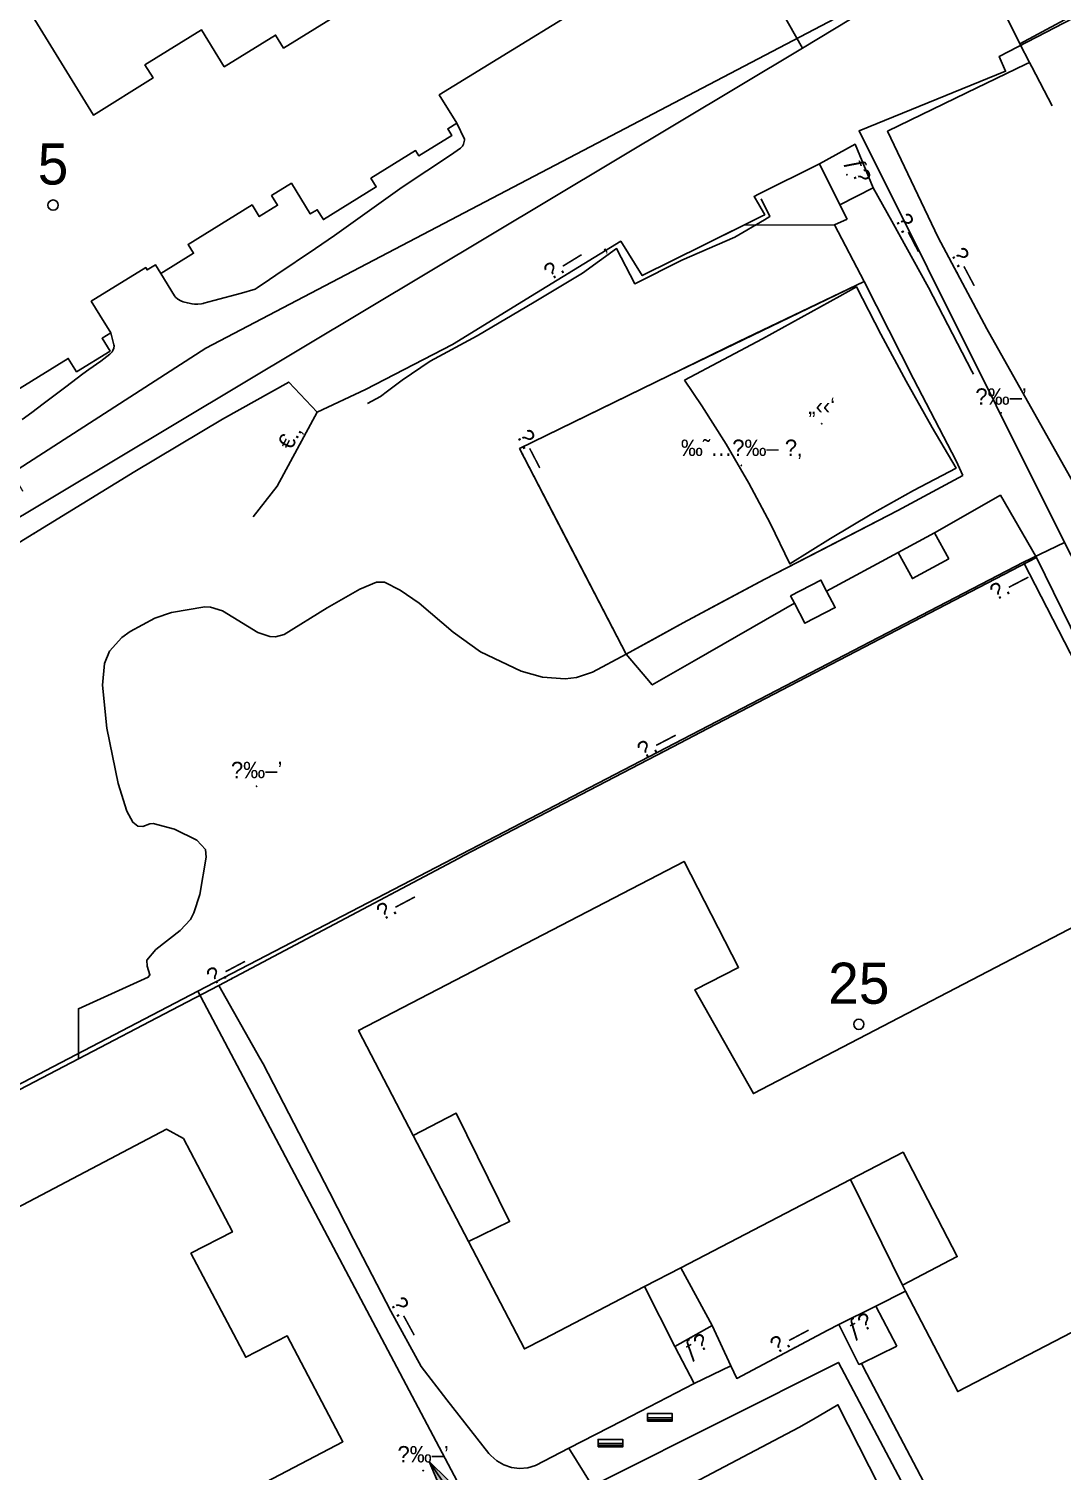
# Model space of a CAD drawing. Header units: metres. Extents: x 218299 to 220222, y 572714 to 574340.
# Drawn here: x 219399.7 to 219449.9, y 573869.8 to 573939.9 of the extents above; entities that cross this region are included whole.
import ezdxf
from ezdxf.enums import TextEntityAlignment as Align

# ---------------------------------------------------------------- set-up
doc = ezdxf.new("R2010")
doc.units = ezdxf.units.M
doc.header["$MEASUREMENT"] = 0
for name, color, linetype in [('1602', 44, 'Continuous'), ('1603', 44, 'Continuous'), ('6541', 7, 'Continuous'), ('A_POINTS', 2, 'Continuous'), ('M2101', 253, 'Continuous'), ('M2200', 253, 'Continuous'), ('M2207', 253, 'Continuous'), ('M2401', 7, 'Continuous'), ('M2404', 7, 'Continuous'), ('M2407', 253, 'Continuous'), ('M2412', 253, 'Continuous'), ('M2420', 253, 'Continuous'), ('M2601', 253, 'Continuous'), ('M2602', 253, 'Continuous'), ('M2605', 253, 'Continuous'), ('M2804', 253, 'Continuous'), ('M2809', 253, 'Continuous'), ('M5202', 253, 'Continuous')]:
    doc.layers.add(name, color=color, linetype=linetype)
doc.styles.add('HEBTXT', font='HEBTXT')
doc.styles.add('MAVAT_HEBTXT', font='HEBTXT')

# ---------------------------------------------------------------- blocks, each defined once
blk = doc.blocks.new('6541')
at = {"color": 0}
blk.add_lwpolyline([(0.75, -0.002), (5.75, -0.002), (3.25, 0.498), (3.25, -0.502), (5.75, -0.002)], dxfattribs=at)
blk.add_solid([(3.25, -0.502), (3.25, 0.498), (5.75, -0.002)], dxfattribs=at)
blk = doc.blocks.new('1603')
at = {"layer": 'A_POINTS'}
blk.add_circle((0, 0), 0.25, dxfattribs=at)
at = {"color": 0, "style": 'HEBTXT'}
blk.add_attdef('PARCEL_NUM', text='', height=2, dxfattribs=at).set_placement((0, 1), align=Align.CENTER)
at = {"color": 0, "style": 'HEBTXT', "flags": 1}
blk.add_attdef('LOT_NUM', text='', height=2, dxfattribs=at).set_placement((0, -2.5), align=Align.CENTER)
blk = doc.blocks.new('M2804')
blk.add_circle((0, 0), 0.025)
at = {"style": 'MAVAT_HEBTXT'}
blk.add_attdef('NAME', text='', height=0.8, dxfattribs=at).set_placement((0, 1.59), align=Align.MIDDLE)
blk = doc.blocks.new('M5202')
blk.add_lwpolyline([(-2, -0.53), (2, -0.53), (2, 0.67), (-2, 0.67)], close=True)
for points in [[(-2, 0), (2, 0)], [(-2, -0.33), (2, -0.33)]]:
    blk.add_lwpolyline(points)
at = {"style": 'MAVAT_HEBTXT', "flags": 1}
for tag, p in [('MARK', (0, 1.92)), ('HEIGHT', (0, -1.78)), ('NAME', (0, -4.35))]:
    blk.add_attdef(tag, text='', height=0.8, dxfattribs=at).set_placement(p, align=Align.MIDDLE)
blk = doc.blocks.new('M2101')
blk.add_circle((0, 0), 0.025)
at = {"style": 'MAVAT_HEBTXT'}
blk.add_attdef('NAME', text='', height=0.8, dxfattribs=at).set_placement((0, 1.59), align=Align.MIDDLE)
blk = doc.blocks.new('M2207')
blk.add_circle((0, 0), 0.025)
at = {"style": 'MAVAT_HEBTXT'}
blk.add_attdef('NAME', text='', height=0.8, dxfattribs=at).set_placement((0, 1.59), align=Align.MIDDLE)
blk = doc.blocks.new('M2407')
blk.add_circle((0, 0), 0.025)
at = {"style": 'MAVAT_HEBTXT'}
blk.add_attdef('NAME', text='', height=0.8, dxfattribs=at).set_placement((0, 1.59), align=Align.MIDDLE)
blk = doc.blocks.new('M2412')
blk.add_circle((0, 0), 0.025)
at = {"style": 'MAVAT_HEBTXT'}
blk.add_attdef('NAME', text='', height=0.8, dxfattribs=at).set_placement((0, 1.59), align=Align.MIDDLE)
blk = doc.blocks.new('M2601')
blk.add_circle((0, 0), 0.025)
at = {"style": 'MAVAT_HEBTXT'}
blk.add_attdef('NAME', text='', height=0.8, dxfattribs=at).set_placement((0, 1.59), align=Align.MIDDLE)
blk = doc.blocks.new('M2602')
blk.add_circle((0, 0), 0.025)
at = {"style": 'MAVAT_HEBTXT'}
blk.add_attdef('NAME', text='', height=0.8, dxfattribs=at).set_placement((0, 1.59), align=Align.MIDDLE)
blk = doc.blocks.new('M2605')
blk.add_circle((0, 0), 0.025)
at = {"style": 'MAVAT_HEBTXT'}
blk.add_attdef('NAME', text='', height=0.8, dxfattribs=at).set_placement((0, 1.59), align=Align.MIDDLE)
blk = doc.blocks.new('111')
at = {"layer": 'M2101'}
blk.add_polyline3d([(219445.098, 573918.188, 589.609), (219441.951, 573916.486, 589.504), (219438.718, 573914.814, 589.557), (219435.485, 573913.141, 589.609), (219433.499, 573912.082, 589.557), (219431.513, 573911.022, 589.504), (219430.123, 573910.255, 589.504), (219428.732, 573909.487, 589.504), (219425.712, 573915.327, 589.399), (219423.555, 573919.495, 589.294), (219427.441, 573921.391, 589.294), (219430.828, 573923.05, 589.347), (219434.215, 573924.708, 589.399), (219440.306, 573927.619, 589.399), (219440.306, 573927.619, 589.399), (219442.714, 573922.892, 589.504), (219444.781, 573918.898, 589.609)], close=True, dxfattribs=at)
at = {"layer": 'M2200'}
for points in [[(219399.851, 573940.559, 598.827), (219402.835, 573935.722, 599.82), (219405.729, 573937.53, 599.767), (219405.338, 573938.164, 599.767), (219408.094, 573939.864, 599.715), (219409.197, 573938.075, 600.135), (219411.686, 573939.611, 600.135), (219412.077, 573938.977, 600.24), (219414.355, 573940.382, 599.925)], [(219429.409, 573942.722, 600.082), (219419.648, 573936.702, 600.187), (219420.497, 573935.326, 600.082), (219420.497, 573935.326, 600.082), (219420.061, 573935.057, 600.082), (219420.261, 573934.732, 597.562), (219418.653, 573933.739, 597.772), (219418.499, 573933.989, 599.977), (219416.322, 573932.647, 600.082), (219416.582, 573932.225, 595.042), (219414.013, 573930.64, 595.042), (219413.718, 573931.118, 600.187), (219413.378, 573930.908, 600.187), (219412.457, 573932.4, 600.187), (219411.492, 573931.805, 599.977), (219411.783, 573931.333, 597.352), (219410.894, 573930.785, 597.352), (219410.545, 573931.352, 599.767), (219407.431, 573929.432, 599.557), (219407.7, 573928.997, 598.507), (219406.106, 573928.013, 598.507), (219406.106, 573928.013, 598.507), (219405.845, 573928.437, 599.767), (219405.441, 573928.188, 599.767), (219405.373, 573928.299, 599.767), (219402.724, 573926.665, 599.767), (219403.14, 573925.991, 599.767), (219403.676, 573925.122, 599.662), (219403.676, 573925.122, 599.662), (219403.254, 573924.861, 599.557), (219403.64, 573924.235, 598.402), (219402.012, 573923.23, 598.612), (219401.611, 573923.88, 599.557), (219396.581, 573920.778, 599.872)], [(219460.667, 573881.831, 604.755), (219444.861, 573873.619, 604.755), (219442.323, 573878.503, 604.854), (219442.166, 573878.806, 604.86), (219442.166, 573878.806, 604.86), (219444.832, 573880.191, 604.86), (219442.198, 573885.261, 604.86), (219439.647, 573883.936, 604.845), (219431.39, 573879.646, 604.798), (219429.619, 573878.726, 604.788), (219424.715, 573876.178, 604.76), (219423.788, 573875.696, 604.755), (219421.074, 573880.919, 604.86), (219421.074, 573880.919, 604.86), (219423.065, 573881.895, 604.746), (219420.471, 573887.162, 604.746), (219418.379, 573886.082, 604.86), (219418.379, 573886.082, 604.86), (219415.725, 573891.192, 604.86), (219431.553, 573899.415, 604.807), (219434.199, 573894.252, 604.746), (219432.082, 573893.171, 604.746), (219434.925, 573888.121, 604.746), (219452.617, 573897.334, 604.755)], [(219398.737, 573869.29, 603.959), (219395.996, 573874.311, 603.854), (219393.903, 573873.16, 603.915), (219393.903, 573873.16, 603.915), (219391.16, 573878.377, 603.967), (219406.384, 573886.382, 603.967), (219407.205, 573885.929, 603.967), (219409.59, 573881.392, 603.967), (219407.572, 573880.347, 603.906), (219410.239, 573875.294, 603.906), (219412.258, 573876.328, 603.862), (219414.966, 573871.177, 603.862), (219406.766, 573866.88, 603.931)]]:
    blk.add_polyline3d(points, dxfattribs=at)
at = {"layer": 'M2207'}
for points in [[(219431.569, 573922.831, 592.788), (219435.366, 573924.835, 592.788), (219439.125, 573926.909, 592.788), (219439.932, 573927.367, 592.788), (219441.119, 573925.06, 592.826), (219442.348, 573922.776, 592.8), (219443.619, 573920.517, 592.71), (219444.776, 573918.545, 592.578), (219442.712, 573917.459, 592.709), (219440.676, 573916.32, 592.787), (219438.669, 573915.127, 592.814), (219436.699, 573913.885, 592.788), (219435.733, 573915.865, 592.788), (219434.697, 573917.808, 592.788), (219433.59, 573919.713, 592.788), (219432.415, 573921.576, 592.788)], [(219444.424, 573914.131, 591.318), (219442.653, 573913.171, 591.318), (219441.963, 573914.443, 591.843), (219441.963, 573914.443, 591.843), (219443.735, 573915.403, 591.843), (219443.735, 573915.403, 591.843), (219444.424, 573914.131, 591.318)], [(219436.73, 573912.335, 591.845), (219438.204, 573913.1, 591.845), (219438.483, 573912.563, 591.761), (219438.899, 573911.762, 591.635), (219437.425, 573910.997, 591.635), (219436.919, 573911.971, 591.788), (219436.73, 573912.335, 591.845)]]:
    blk.add_polyline3d(points, close=True, dxfattribs=at)
at = {"layer": 'M2401'}
blk.add_polyline3d([(219426, 573866.002, 595.067), (219437.139, 573871.869, 595.067), (219437.847, 573872.287, 595.067), (219439.028, 573872.984, 595.067), (219442.589, 573865.95, 595.067)], dxfattribs=at)
at = {"layer": 'M2404'}
blk.add_polyline3d([(219442.589, 573865.95, 593.529), (219439.028, 573872.984, 593.529), (219437.847, 573872.287, 593.529), (219437.139, 573871.869, 593.529), (219426, 573866.002, 593.529)], dxfattribs=at)
at = {"layer": 'M2407'}
for points in [[(219447.875, 573939.193, 588.339), (219447.072, 573940.825, 588.339)], [(219420.497, 573935.326, 588.098), (219420.873, 573934.544, 588.098), (219420.874, 573934.499, 588.09), (219420.86, 573934.434, 588.09), (219420.82, 573934.306, 588.097), (219420.774, 573934.213, 588.098), (219420.719, 573934.137, 588.092), (219420.684, 573934.107, 588.09), (219420.359, 573933.881, 588.086), (219419.703, 573933.442, 588.092), (219418.387, 573932.575, 588.112), (219417.738, 573932.13, 588.098), (219416.373, 573931.159, 588.032), (219414.553, 573929.864, 587.938), (219413.634, 573929.228, 587.888), (219411.7, 573927.929, 587.775), (219411.398, 573927.723, 587.765), (219410.794, 573927.308, 587.775), (219410.699, 573927.256, 587.783), (219410.031, 573927.051, 587.781), (219408.685, 573926.692, 587.775), (219408.208, 573926.572, 587.775), (219408.163, 573926.556, 587.783), (219408.082, 573926.537, 587.783), (219407.915, 573926.518, 587.783), (219407.744, 573926.521, 587.783), (219407.629, 573926.534, 587.783), (219407.404, 573926.58, 587.783), (219407.19, 573926.642, 587.783), (219407.085, 573926.683, 587.783), (219406.94, 573926.761, 587.783), (219406.819, 573926.865, 587.783), (219406.772, 573926.929, 587.783), (219406.106, 573928.013, 587.783)], [(219440.306, 573927.619, 589.216), (219438.86, 573930.375, 589.111), (219439.477, 573930.654, 589.216)], [(219403.676, 573925.122, 587.678), (219403.827, 573924.544, 587.678), (219403.836, 573924.489, 587.678), (219403.824, 573924.377, 587.678), (219403.781, 573924.268, 587.678), (219403.738, 573924.2, 587.678), (219403.63, 573924.085, 587.678), (219403.195, 573923.753, 587.678), (219402.613, 573923.341, 587.678), (219402.325, 573923.13, 587.678), (219401.495, 573922.502, 587.655), (219400.387, 573921.665, 587.595), (219399.83, 573921.252, 587.573), (219399.367, 573920.913, 587.565)], [(219413.718, 573921.273, 587.783), (219412.332, 573922.727, 587.783), (219409.111, 573920.919, 587.678), (219404.841, 573918.386, 587.573), (219399.004, 573914.793, 587.468)], [(219443.735, 573915.403, 589.414), (219446.936, 573917.227, 589.504), (219448.691, 573914.195, 589.504)], [(219438.483, 573912.563, 589.414), (219441.963, 573914.443, 589.414)], [(219432.04, 573909.171, 589.478), (219436.919, 573911.971, 589.414)], [(219428.732, 573909.487, 589.504), (219429.739, 573908.31, 589.504)], [(219429.739, 573908.31, 589.504), (219430.002, 573908.002, 589.504), (219432.04, 573909.171, 589.478)], [(219421.074, 573880.919, 590.816), (219418.379, 573886.082, 590.816)], [(219442.166, 573878.806, 590.715), (219439.647, 573883.936, 590.715)], [(219431.39, 573879.646, 590.869), (219432.919, 573876.829, 590.764)], [(219431.107, 573875.814, 590.764), (219429.619, 573878.726, 590.764)]]:
    blk.add_polyline3d(points, dxfattribs=at)
at = {"layer": 'M2412'}
for points in [[(219439.128, 573931.359, 589.123), (219440.753, 573932.187, 589.123), (219439.869, 573934.303, 588.283), (219438.144, 573933.346, 588.283)], [(219441.903, 573875.835, 590.502), (219440.877, 573877.78, 590.607), (219439.072, 573876.877, 589.977), (219440.051, 573874.943, 590.029), (219440.172, 573874.992, 590.029)], [(219431.107, 573875.814, 590.764), (219431.107, 573875.814, 590.764), (219432.919, 573876.829, 590.764), (219433.824, 573874.88, 589.924), (219432.041, 573874.017, 589.924)]]:
    blk.add_polyline3d(points, close=True, dxfattribs=at)
at = {"layer": 'M2420'}
blk.add_lwpolyline([(219316.036, 573867.423), (219367.59, 573898.12), (219408.3, 573924.38), (219456.91, 573949.88), (219513.91, 573985.19), (219526.5, 573988.31), (219573, 574012.19), (219574.5, 574016.38)], dxfattribs=at)
at = {"layer": 'M2601'}
for points in [[(219435.295, 573931.645, 590.068), (219435.729, 573930.792, 590.068), (219435.455, 573930.631, 590.068)], [(219435.455, 573930.631, 590.068), (219434.015, 573929.786, 590.068), (219431.443, 573928.661, 589.753), (219429.151, 573927.512, 589.753), (219428.273, 573929.227, 589.543), (219426.605, 573928.031, 589.543), (219424.258, 573926.614, 589.438), (219421.488, 573924.985, 589.438), (219419.206, 573923.75, 589.333), (219417.848, 573922.829, 589.228), (219417.138, 573922.285, 589.228), (219416.796, 573922.032, 589.228), (219416.166, 573921.691, 589.228)], [(219406.631, 573892.177, 590.827), (219408.93, 573893.377, 590.891)], [(219402.1, 573889.811, 590.701), (219406.631, 573892.177, 590.827)]]:
    blk.add_polyline3d(points, dxfattribs=at)
at = {"layer": 'M2602'}
blk.add_polyline3d([(219416.054, 573922.374, 588.178), (219413.718, 573921.273, 588.388), (219413.718, 573921.273, 588.388), (219411.773, 573917.673, 588.388), (219410.592, 573916.168, 588.388)], dxfattribs=at)
at = {"layer": 'M2605'}
for points in [[(219455.078, 573942.932, 589.438), (219450.926, 573940.83, 589.438), (219447.875, 573939.193, 589.648), (219447.875, 573939.193, 589.648), (219447.875, 573939.193, 589.648), (219448.346, 573938.283, 589.648), (219448.346, 573938.283, 589.648), (219448.46, 573938.063, 589.648)], [(219448.346, 573938.283, 589.5), (219448.168, 573938.196, 589.493)], [(219448.168, 573938.196, 589.493), (219445.281, 573936.795, 589.379)], [(219448.46, 573938.063, 589.648), (219449.443, 573936.165, 589.648)], [(219445.281, 573936.795, 589.379), (219441.448, 573934.935, 589.228), (219441.448, 573934.935, 589.228), (219443.913, 573929.771, 589.438), (219446.271, 573925.325, 589.648), (219450.579, 573917.659, 589.858)], [(219439.065, 573931.487, 589.228), (219438.144, 573933.346, 589.228), (219438.144, 573933.346, 589.228), (219435.165, 573931.867, 589.228)], [(219440.753, 573932.187, 589.123), (219441.651, 573930.563, 589.153)], [(219435.165, 573931.867, 589.228), (219434.956, 573931.763, 589.228), (219435.164, 573931.401, 589.143)], [(219435.164, 573931.401, 589.143), (219435.47, 573930.869, 589.018), (219435.333, 573930.801, 589.018)], [(219439.477, 573930.654, 589.228), (219439.128, 573931.359, 589.228), (219439.065, 573931.487, 589.228)], [(219435.333, 573930.801, 589.018), (219432.493, 573929.388, 589.018), (219429.516, 573927.908, 589.018), (219428.471, 573929.583, 588.808), (219424.383, 573927.074, 588.598), (219420.294, 573924.565, 588.388), (219416.054, 573922.374, 588.178)], [(219441.651, 573930.563, 589.153), (219443.439, 573927.329, 589.213), (219445.548, 573923.255, 589.3)], [(219445.098, 573918.188, 589.609), (219441.951, 573916.486, 589.504), (219435.485, 573913.141, 589.609), (219431.513, 573911.022, 589.504), (219428.732, 573909.487, 589.504), (219425.712, 573915.327, 589.399), (219423.555, 573919.495, 589.294), (219427.441, 573921.391, 589.294), (219434.215, 573924.708, 589.399), (219440.306, 573927.619, 589.399), (219440.306, 573927.619, 589.399), (219442.714, 573922.892, 589.504), (219444.781, 573918.898, 589.609), (219445.098, 573918.188, 589.609)], [(219445.548, 573923.255, 589.3), (219445.622, 573923.112, 589.303)], [(219432.706, 573905.871, 590.529), (219448.691, 573914.195, 590.529), (219448.691, 573914.195, 590.529), (219454.087, 573903.189, 590.885), (219455.058, 573901.208, 590.949)], [(219420.842, 573899.693, 590.529), (219430.997, 573904.981, 590.529), (219432.706, 573905.871, 590.529)], [(219413.733, 573895.925, 590.652), (219420.577, 573899.555, 590.529), (219420.842, 573899.693, 590.529)], [(219410.926, 573889.844, 590.739), (219408.93, 573893.377, 590.739), (219408.93, 573893.377, 590.739), (219413.733, 573895.925, 590.652)], [(219392.205, 573884.647, 589.224), (219392.44, 573884.769, 589.23), (219402.1, 573889.811, 589.499)], [(219414.307, 573883.319, 590.739), (219411.084, 573889.565, 590.739), (219410.926, 573889.844, 590.739)], [(219415.485, 573881.037, 590.739), (219414.307, 573883.319, 590.739)], [(219420.023, 573873.224, 590.659), (219418.763, 573874.836, 590.739), (219417.289, 573877.54, 590.739), (219415.485, 573881.037, 590.739)], [(219442.323, 573878.503, 590.739), (219440.877, 573877.78, 590.739), (219439.072, 573876.877, 590.739), (219438.546, 573876.614, 590.739), (219434.113, 573874.258, 590.739), (219433.824, 573874.88, 590.739), (219432.919, 573876.829, 590.739), (219432.919, 573876.829, 590.739)], [(219431.107, 573875.814, 590.739), (219432.041, 573874.017, 590.739), (219432.041, 573874.017, 590.739), (219428.542, 573872.204, 590.644)], [(219440.437, 573874.487, 590.539), (219440.172, 573874.992, 590.529), (219440.172, 573874.992, 590.529), (219441.903, 573875.835, 590.529)], [(219451.513, 573858.322, 590.347), (219450.776, 573857.926, 590.347), (219448.696, 573858.888, 590.529), (219445.486, 573864.894, 590.739), (219440.437, 573874.487, 590.539)], [(219422.066, 573870.609, 590.529), (219420.023, 573873.224, 590.659)], [(219428.542, 573872.204, 590.644), (219425.951, 573870.861, 590.573), (219424.332, 573870.022, 590.529), (219423.951, 573869.911, 590.529), (219423.557, 573869.879, 590.529), (219423.164, 573869.927, 590.529), (219422.788, 573870.052, 590.529), (219422.445, 573870.25, 590.529), (219422.149, 573870.513, 590.529), (219422.066, 573870.609, 590.529)], [(219427.066, 573869.063, 589.689), (219425.951, 573870.861, 589.689)]]:
    blk.add_polyline3d(points, dxfattribs=at)
at = {"layer": 'M2809'}
blk.add_polyline3d([(219399.004, 573914.793, 587.468), (219404.841, 573918.386, 587.573), (219409.111, 573920.919, 587.678), (219412.332, 573922.727, 587.783), (219413.718, 573921.273, 587.783), (219416.054, 573922.374, 588.178), (219420.294, 573924.565, 588.388), (219424.383, 573927.074, 588.598), (219428.471, 573929.583, 588.808), (219429.516, 573927.908, 589.018), (219432.493, 573929.388, 589.018), (219434.459, 573930.366, 589.018), (219438.86, 573930.375, 589.111), (219440.306, 573927.619, 589.216), (219430.828, 573923.05, 589.347), (219423.555, 573919.495, 589.294), (219428.732, 573909.487, 589.504), (219427.097, 573908.624, 589.504), (219426.32, 573908.358, 589.504), (219425.764, 573908.294, 589.504), (219424.664, 573908.383, 589.504), (219423.632, 573908.668, 589.462), (219421.653, 573909.609, 589.294), (219420.325, 573910.571, 589.215), (219418.672, 573911.974, 589.123), (219417.752, 573912.614, 589.084), (219416.981, 573913.005, 589.086), (219416.603, 573913, 589.084), (219415.792, 573912.649, 589.025), (219414.193, 573911.746, 588.874), (219412.111, 573910.448, 588.874), (219411.687, 573910.337, 588.858), (219411.403, 573910.354, 588.845), (219410.832, 573910.552, 588.814), (219409.108, 573911.6, 588.709), (219408.532, 573911.783, 588.678), (219408.245, 573911.79, 588.664), (219406.633, 573911.518, 588.654), (219405.824, 573911.249, 588.668), (219404.614, 573910.598, 588.664), (219404.214, 573910.299, 588.601), (219403.615, 573909.638, 588.338), (219403.376, 573909.034, 588.244), (219403.273, 573907.991, 588.352), (219403.487, 573905.9, 588.664), (219404.039, 573903.196, 588.784), (219404.454, 573901.852, 588.874), (219404.745, 573901.318, 589.037), (219404.994, 573901.13, 589.084), (219405.241, 573901.118, 589.084), (219405.575, 573901.246, 589.084), (219405.741, 573901.26, 589.084), (219406.779, 573900.983, 589.084), (219407.859, 573900.453, 589.24), (219408.283, 573899.989, 589.294), (219408.32, 573899.62, 589.294), (219408, 573897.806, 589.294), (219407.714, 573896.911, 589.294), (219407.55, 573896.588, 589.294), (219407.057, 573896.047, 589.294), (219405.87, 573895.133, 589.294), (219405.432, 573894.615, 589.294), (219405.45, 573894.323, 589.293), (219405.578, 573893.901, 589.291), (219405.497, 573893.774, 589.294), (219402.099, 573892.246, 589.504), (219402.1, 573889.811, 589.499), (219392.44, 573884.769, 589.23)], dxfattribs=at)
at = {"layer": 'M2101'}
ref = blk.add_blockref('M2101', (219434.341, 573918.68), dxfattribs=dict(at, xscale=0.5, yscale=0.5, zscale=0.5))
ref.add_attrib('NAME', '‰˜…\x81‰– \x8f‚', dxfattribs={"layer": '0', "height": 0.8, "style": 'MAVAT_HEBTXT'}).set_placement((219434.341, 573919.476), align=Align.MIDDLE)
at = {"layer": 'M2207'}
ref = blk.add_blockref('M2207', (219438.243, 573920.705), dxfattribs=dict(at, xscale=0.5, yscale=0.5, zscale=0.5))
ref.add_attrib('NAME', '„‹‹‘', dxfattribs={"layer": '0', "height": 0.8, "style": 'MAVAT_HEBTXT'}).set_placement((219438.243, 573921.501), align=Align.MIDDLE)
at = {"layer": 'M2407'}
ref = blk.add_blockref('M2407', (219399.951, 573915.376), dxfattribs=dict(at, xscale=0.5, yscale=0.5, zscale=0.5))
ref.add_attrib('NAME', '\x8e.™', dxfattribs={"layer": '0', "height": 0.8, "rotation": 30.61187, "style": 'MAVAT_HEBTXT'}).set_placement((219398.669, 573917.032), align=Align.MIDDLE)
at = {"layer": 'M2412'}
ref = blk.add_blockref('M2412', (219439.472, 573932.814), dxfattribs=dict(at, xscale=0.5, yscale=0.5, zscale=0.5))
ref.add_attrib('NAME', 'ƒ\x8e', dxfattribs={"layer": '0', "height": 0.8, "rotation": 290.98527, "style": 'MAVAT_HEBTXT'}).set_placement((219439.985, 573933.011), align=Align.MIDDLE)
ref = blk.add_blockref('M2412', (219439.875, 573877.279), dxfattribs=dict(at, xscale=0.5, yscale=0.5, zscale=0.5))
ref.add_attrib('NAME', 'ƒ\x8e', dxfattribs={"layer": '0', "height": 0.8, "rotation": 26.56821, "style": 'MAVAT_HEBTXT'}).set_placement((219440.121, 573876.787), align=Align.MIDDLE)
ref = blk.add_blockref('M2412', (219431.889, 573876.252), dxfattribs=dict(at, xscale=0.5, yscale=0.5, zscale=0.5))
ref.add_attrib('NAME', 'ƒ\x8e', dxfattribs={"layer": '0', "height": 0.8, "rotation": 29.26242, "style": 'MAVAT_HEBTXT'}).set_placement((219432.158, 573875.772), align=Align.MIDDLE)
at = {"layer": 'M2601'}
ref = blk.add_blockref('M2601', (219427.856, 573928.928), dxfattribs=dict(at, xscale=0.5, yscale=0.5, zscale=0.5))
ref.add_attrib('NAME', '‚', dxfattribs={"layer": '0', "height": 0.8, "rotation": 31.11743, "style": 'MAVAT_HEBTXT'}).set_placement((219427.572, 573929.399), align=Align.MIDDLE)
at = {"layer": 'M2602'}
ref = blk.add_blockref('M2602', (219412.907, 573919.771), dxfattribs=dict(at, xscale=0.5, yscale=0.5, zscale=0.5))
ref.add_attrib('NAME', '€.‚', dxfattribs={"layer": '0', "height": 0.8, "rotation": 61.60546, "style": 'MAVAT_HEBTXT'}).set_placement((219412.423, 573920.033), align=Align.MIDDLE)
at = {"layer": 'M2605'}
ref = blk.add_blockref('M2605', (219442.106, 573929.74), dxfattribs=dict(at, xscale=0.5, yscale=0.5, zscale=0.5))
ref.add_attrib('NAME', '\x9a.—', dxfattribs={"layer": '0', "height": 0.8, "rotation": 297.37572, "style": 'MAVAT_HEBTXT'}).set_placement((219442.595, 573929.993), align=Align.MIDDLE)
ref = blk.add_blockref('M2605', (219444.813, 573928.074), dxfattribs=dict(at, xscale=0.5, yscale=0.5, zscale=0.5))
ref.add_attrib('NAME', '\x9a.—', dxfattribs={"layer": '0', "height": 0.8, "rotation": 297.93774, "style": 'MAVAT_HEBTXT'}).set_placement((219445.299, 573928.332), align=Align.MIDDLE)
ref = blk.add_blockref('M2605', (219425.96, 573928.041), dxfattribs=dict(at, xscale=0.5, yscale=0.5, zscale=0.5))
ref.add_attrib('NAME', '\x9a.—', dxfattribs={"layer": '0', "height": 0.8, "rotation": 31.53602, "style": 'MAVAT_HEBTXT'}).set_placement((219425.672, 573928.51), align=Align.MIDDLE)
ref = blk.add_blockref('M2605', (219423.695, 573919.224), dxfattribs=dict(at, xscale=0.5, yscale=0.5, zscale=0.5))
ref.add_attrib('NAME', '\x9a.—', dxfattribs={"layer": '0', "height": 0.8, "rotation": 297.37118, "style": 'MAVAT_HEBTXT'}).set_placement((219424.183, 573919.477), align=Align.MIDDLE)
ref = blk.add_blockref('M2605', (219447.116, 573913.375), dxfattribs=dict(at, xscale=0.5, yscale=0.5, zscale=0.5))
ref.add_attrib('NAME', '\x9a.—', dxfattribs={"layer": '0', "height": 0.8, "rotation": 27.50767, "style": 'MAVAT_HEBTXT'}).set_placement((219447.37, 573912.887), align=Align.MIDDLE)
ref = blk.add_blockref('M2605', (219430.477, 573904.711), dxfattribs=dict(at, xscale=0.5, yscale=0.5, zscale=0.5))
ref.add_attrib('NAME', '\x9a.—', dxfattribs={"layer": '0', "height": 0.8, "rotation": 27.50767, "style": 'MAVAT_HEBTXT'}).set_placement((219430.223, 573905.198), align=Align.MIDDLE)
ref = blk.add_blockref('M2605', (219417.287, 573897.81), dxfattribs=dict(at, xscale=0.5, yscale=0.5, zscale=0.5))
ref.add_attrib('NAME', '\x9a.—', dxfattribs={"layer": '0', "height": 0.8, "rotation": 27.94464, "style": 'MAVAT_HEBTXT'}).set_placement((219417.545, 573897.324), align=Align.MIDDLE)
ref = blk.add_blockref('M2605', (219409.539, 573893.7), dxfattribs=dict(at, xscale=0.5, yscale=0.5, zscale=0.5))
ref.add_attrib('NAME', '\x9a.—', dxfattribs={"layer": '0', "height": 0.8, "rotation": 27.94464, "style": 'MAVAT_HEBTXT'}).set_placement((219409.282, 573894.186), align=Align.MIDDLE)
ref = blk.add_blockref('M2605', (219417.575, 573877.017), dxfattribs=dict(at, xscale=0.5, yscale=0.5, zscale=0.5))
ref.add_attrib('NAME', '\x9a.—', dxfattribs={"layer": '0', "height": 0.8, "rotation": 298.58993, "style": 'MAVAT_HEBTXT'}).set_placement((219418.058, 573877.28), align=Align.MIDDLE)
ref = blk.add_blockref('M2605', (219436.942, 573875.762), dxfattribs=dict(at, xscale=0.5, yscale=0.5, zscale=0.5))
ref.add_attrib('NAME', '\x9a.—', dxfattribs={"layer": '0', "height": 0.8, "rotation": 27.99401, "style": 'MAVAT_HEBTXT'}).set_placement((219436.684, 573876.247), align=Align.MIDDLE)
at = {"layer": 'M2804'}
ref = blk.add_blockref('M2804', (219446.964, 573921.232, 602.414), dxfattribs=dict(at, xscale=0.5, yscale=0.5, zscale=0.5))
ref.add_attrib('NAME', '\x8d‰–’', dxfattribs={"layer": '0', "height": 0.8, "style": 'MAVAT_HEBTXT'}).set_placement((219446.964, 573922.028, 602.414), align=Align.MIDDLE)
ref = blk.add_blockref('M2804', (219410.768, 573903.066, 605.354), dxfattribs=dict(at, xscale=0.5, yscale=0.5, zscale=0.5))
ref.add_attrib('NAME', '\x8d‰–’', dxfattribs={"layer": '0', "height": 0.8, "style": 'MAVAT_HEBTXT'}).set_placement((219410.768, 573903.862, 605.354), align=Align.MIDDLE)
ref = blk.add_blockref('M2804', (219418.865, 573869.778, 597.584), dxfattribs=dict(at, xscale=0.5, yscale=0.5, zscale=0.5))
ref.add_attrib('NAME', '\x8d‰–’', dxfattribs={"layer": '0', "height": 0.8, "style": 'MAVAT_HEBTXT'}).set_placement((219418.865, 573870.574, 597.584), align=Align.MIDDLE)
at = {"layer": 'M5202', "xscale": 0.3, "yscale": 0.3, "zscale": 0.3}
for p in [(219430.38, 573872.347, 589.689), (219427.97, 573871.091, 589.519)]:
    blk.add_blockref('M5202', p, dxfattribs=at)

msp = doc.modelspace()

# ---------------------------------------------------------------- linework, layer by layer
at = {"layer": '1602'}
for points in [[(219479.1603, 573992.4373), (219481.938, 573987.8368), (219488.0479, 573991.1703), (219488.7622, 573990.0598), (219497.3748, 573975.3068), (219437.3039, 573938.9762), (219425.3618, 573960.0569)], [(219376.6031, 573902.6106), (219367.6831, 573918.2459), (219364.1995, 573923.6808), (219425.3618, 573960.0569), (219437.3039, 573938.9762)], [(219486.2794, 573915.7211), (219487.2348, 573914.016), (219472.4977, 573908.4191), (219457.2668, 573900.8842), (219450.0445, 573914.9239), (219440.0634, 573934.9535), (219447.1858, 573937.8498), (219446.8683, 573938.5637), (219489.3996, 573960.6283), (219506.8918, 573926.6488), (219488.755, 573917.1042)], [(219472.1863, 573867.0539), (219448.0608, 573913.9714), (219450.0445, 573914.9239), (219457.2668, 573900.8842), (219474.1427, 573868.0362)], [(219459.4307, 573862.4279), (219449.9242, 573857.3257), (219447.9132, 573858.3114), (219439.0563, 573875.0423), (219421.995, 573866.4756), (219407.91, 573893.0974), (219448.0608, 573913.9714), (219472.1863, 573867.0539), (219470.4514, 573867.0873), (219460.0494, 573861.8308)], [(219403.9453, 573858.5875), (219407.1994, 573852.1626), (219386.4892, 573841.4477), (219375.7789, 573861.7882), (219376.8094, 573862.4225), (219370.9332, 573873.8108), (219407.91, 573893.0974), (219421.995, 573866.4756), (219409.1032, 573859.6995), (219408.5476, 573860.81)], [(219397.7397, 573829.4439), (219394.0307, 573827.6341), (219393.4757, 573828.2531), (219387.2964, 573824.9654), (219386.6418, 573826.2992), (219375.7226, 573820.6709), (219351.7304, 573866.5075), (219369.7427, 573876.1111), (219370.9332, 573873.8108), (219376.8094, 573862.4225), (219375.7789, 573861.7882), (219386.4892, 573841.4477), (219407.1994, 573852.1626), (219403.9453, 573858.5875), (219408.5476, 573860.81), (219409.1032, 573859.6995), (219421.995, 573866.4756), (219439.0563, 573875.0423), (219447.9132, 573858.3114), (219449.9242, 573857.3257), (219397.6802, 573830.1494)]]:
    msp.add_lwpolyline(points, close=True, dxfattribs=at)
msp.add_lwpolyline([(219489.3996, 573960.6283), (219446.8683, 573938.5637), (219447.1858, 573937.8498), (219440.0634, 573934.9535), (219450.0445, 573914.9239), (219448.0608, 573913.9714), (219407.91, 573893.0974), (219370.9332, 573873.8108), (219369.7427, 573876.1111), (219351.7304, 573866.5075), (219324.4681, 573851.2625), (219324.4383, 573851.317), (219315.0911, 573871.5327), (219349.8834, 573892.56), (219353.8176, 573889.283), (219356.9092, 573891.0273), (219376.6031, 573902.6106), (219437.3039, 573938.9762), (219497.3748, 573975.3068)], dxfattribs=at)

# ---------------------------------------------------------------- block references
msp.add_blockref('111', (0, 0))
at = {"layer": '1603'}
for p, values in [((219400.8682, 573931.3414), {'PARCEL_NUM': '5'}), ((219440.0481, 573891.4874), {'PARCEL_NUM': '25'})]:
    msp.add_blockref('1603', p, dxfattribs=at).add_auto_attribs(values)
at = {"layer": '6541', "rotation": 124.0759633399617}
msp.add_blockref('6541', (219422.3829, 573865.4601), dxfattribs=at)

doc.saveas('drawing.dxf')
